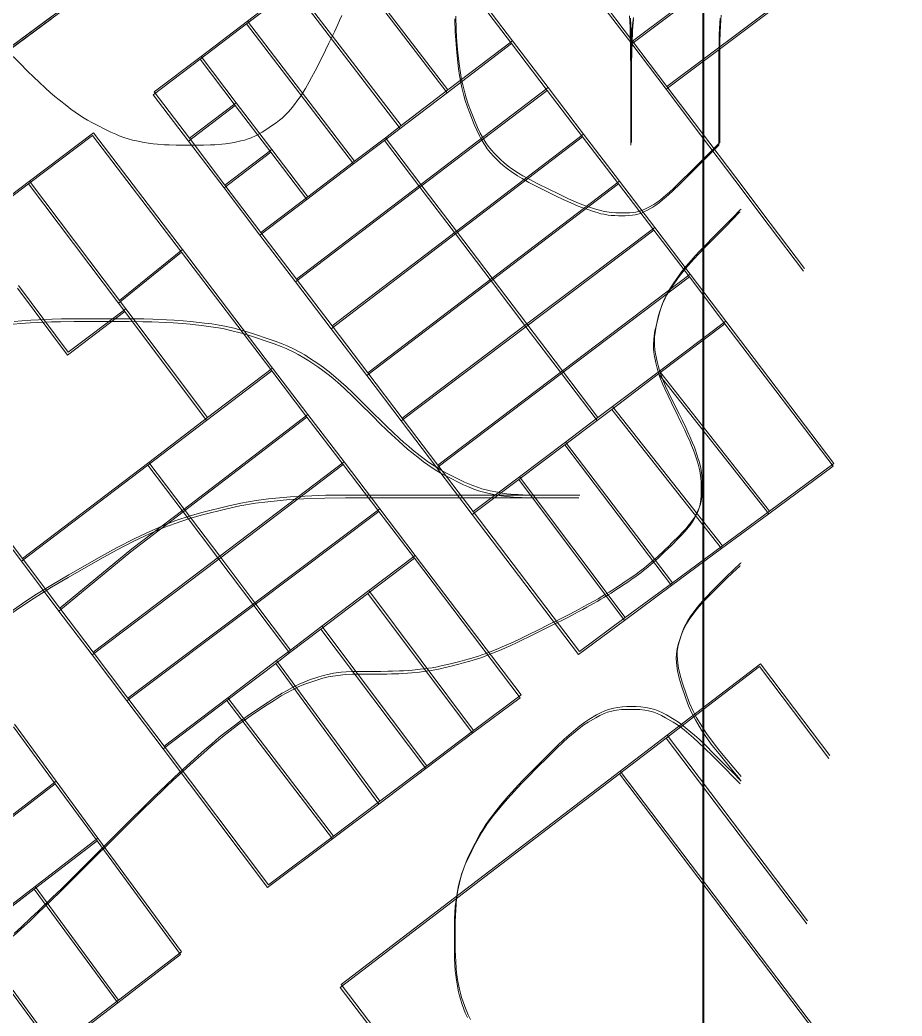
# Model space of a CAD drawing. Header units: metres. Extents: x -1097 to 1588, y -185 to 884.
# Drawn here: x 1412.7 to 1562.7, y 100.8 to 270.2 of the extents above; entities that cross this region are included whole.
import ezdxf

# ---------------------------------------------------------------- set-up
doc = ezdxf.new("R2010")
doc.units = ezdxf.units.M
for name, color, linetype, lineweight, plot in [('MUROS', 7, 'Continuous', 0, False), ('TERRENO', 188, 'Continuous', 0, False), ('VISTA LEJOS', 7, 'Continuous', 0, False)]:
    doc.layers.add(name, color=color, linetype=linetype, lineweight=lineweight, plot=plot)

msp = doc.modelspace()

# ---------------------------------------------------------------- linework, layer by layer
at = {"layer": 'MUROS'}
for points in [[(33.52, 763.48), (1528.87, 763.48), (1528.87, 84.2), (33.52, 84.2)], [(33.67, 763.95), (1529.02, 763.95), (1529.02, 84.67), (33.67, 84.67)]]:
    msp.add_lwpolyline(points, close=True, dxfattribs=at)
at = {"layer": 'TERRENO'}
for points in [[(1410.41, 265.09), (1412.75, 262.76), (1413.92, 261.6), (1415.1, 260.45), (1415.9, 259.69), (1417.1, 258.57), (1417.79, 257.95), (1418.62, 257.23), (1419.33, 256.65), (1420.63, 255.61), (1421.31, 255.08), (1422.06, 254.53), (1422.62, 254.15), (1423.58, 253.55), (1424.17, 253.19), (1425.01, 252.73), (1425.8, 252.32), (1427.36, 251.54), (1428.15, 251.15), (1428.99, 250.78), (1429.58, 250.54), (1430.54, 250.19), (1431.1, 250.01), (1431.85, 249.81), (1432.53, 249.66), (1433.83, 249.4), (1434.54, 249.27), (1435.37, 249.16), (1436.06, 249.09), (1437.27, 249), (1438.06, 248.97), (1439.24, 248.94), (1440.41, 248.93), (1442.75, 248.93), (1443.91, 248.94), (1445.08, 248.97), (1445.86, 249), (1447.02, 249.09), (1447.67, 249.16), (1448.45, 249.27), (1449.1, 249.4), (1450.26, 249.66), (1450.87, 249.81), (1451.52, 250.01), (1451.99, 250.19), (1452.77, 250.54), (1453.24, 250.78), (1453.89, 251.15), (1454.5, 251.54), (1455.66, 252.32), (1456.25, 252.73), (1456.86, 253.19), (1457.28, 253.55), (1457.92, 254.15), (1458.3, 254.53), (1458.77, 255.08), (1459.19, 255.61), (1459.97, 256.65), (1460.39, 257.23), (1460.86, 257.95), (1461.24, 258.57), (1461.88, 259.69), (1462.3, 260.45), (1462.91, 261.6), (1463.5, 262.76), (1464.66, 265.09), (1465.24, 266.27), (1465.82, 267.45), (1466.2, 268.24), (1466.76, 269.45), (1467.07, 270.13), (1467.43, 270.97)], [(1531.82, 270.57), (1531.75, 269.77), (1531.7, 268.71), (1531.66, 267.75), (1531.62, 265.92), (1531.6, 264.49), (1531.59, 262.03), (1531.58, 258.76), (1531.58, 248.93), (1526.67, 244.01), (1525.02, 242.38), (1523.77, 241.17), (1523.02, 240.48), (1522.02, 239.62), (1521.48, 239.17), (1520.85, 238.71), (1520.34, 238.39), (1519.43, 237.87), (1518.95, 237.62), (1518.42, 237.39), (1518.01, 237.25), (1517.32, 237.08), (1516.88, 237), (1516.26, 236.95), (1515.66, 236.93), (1514.5, 236.93), (1513.89, 236.94), (1513.25, 236.99), (1512.77, 237.04), (1511.99, 237.17), (1511.52, 237.27), (1510.87, 237.45), (1510.26, 237.63), (1509.1, 238.02), (1508.45, 238.25), (1507.67, 238.55), (1507.02, 238.83), (1505.86, 239.35), (1505.08, 239.71), (1503.91, 240.27), (1502.75, 240.84), (1500.41, 242.01), (1499.25, 242.61), (1498.1, 243.24), (1497.34, 243.7), (1496.22, 244.43), (1495.61, 244.88), (1494.89, 245.47), (1494.3, 246.01), (1493.26, 247.05), (1492.73, 247.62), (1492.19, 248.29), (1491.8, 248.85), (1491.2, 249.84), (1490.84, 250.5), (1490.38, 251.48), (1489.97, 252.46), (1489.19, 254.4), (1488.81, 255.42), (1488.43, 256.53), (1488.19, 257.36), (1487.85, 258.74), (1487.67, 259.6), (1487.46, 260.79), (1487.31, 261.93), (1487.05, 264.13), (1486.93, 265.36), (1486.81, 266.86), (1486.74, 268.12), (1486.66, 270.41)], [(1517.05, 270.67), (1516.93, 269.84), (1516.81, 268.76), (1516.74, 267.78), (1516.66, 265.93), (1516.62, 264.5), (1516.59, 262.04), (1516.58, 258.76), (1516.58, 248.93), (1516.58, 258.76), (1516.58, 262.04), (1516.56, 264.52), (1516.54, 265.98), (1516.5, 267.88), (1516.47, 268.9), (1516.41, 270.05), (1516.35, 270.95)], [(1535.21, 237.6), (1535.06, 237.45), (1533.91, 236.27), (1532.75, 235.09), (1530.42, 232.76), (1529.26, 231.59), (1528.12, 230.41), (1527.38, 229.61), (1526.3, 228.4), (1525.72, 227.72), (1525.06, 226.89), (1524.54, 226.18), (1523.63, 224.88), (1523.18, 224.2), (1522.73, 223.45), (1522.44, 222.88), (1522.01, 221.93), (1521.77, 221.34), (1521.5, 220.5), (1521.28, 219.7), (1520.89, 218.15), (1520.71, 217.35), (1520.57, 216.52), (1520.5, 215.92), (1520.46, 214.97), (1520.47, 214.41), (1520.54, 213.66), (1520.65, 212.97), (1520.91, 211.68), (1521.08, 210.97), (1521.32, 210.13), (1521.56, 209.45), (1522.04, 208.24), (1522.38, 207.45), (1522.93, 206.26), (1523.5, 205.09), (1524.66, 202.76), (1525.24, 201.59), (1525.8, 200.43), (1526.16, 199.65), (1526.68, 198.48), (1526.95, 197.84), (1527.26, 197.06), (1527.49, 196.41), (1527.88, 195.24), (1528.06, 194.64), (1528.24, 193.99), (1528.34, 193.52), (1528.47, 192.74), (1528.52, 192.26), (1528.57, 191.61), (1528.58, 191.01), (1528.58, 189.84), (1528.57, 189.25), (1528.52, 188.65), (1528.47, 188.23), (1528.34, 187.58), (1528.24, 187.21), (1528.06, 186.73), (1527.88, 186.32), (1527.49, 185.54), (1527.26, 185.12), (1526.95, 184.64), (1526.68, 184.27), (1526.16, 183.62), (1525.8, 183.2), (1525.24, 182.6), (1524.66, 182.01), (1523.5, 180.84), (1522.91, 180.26), (1522.3, 179.67), (1521.89, 179.27), (1521.24, 178.66), (1520.86, 178.32), (1520.39, 177.91), (1519.97, 177.55), (1519.19, 176.9), (1518.78, 176.56), (1518.3, 176.19), (1517.93, 175.9), (1517.28, 175.43), (1516.86, 175.13), (1516.26, 174.71), (1515.66, 174.31), (1514.5, 173.54), (1513.89, 173.14), (1513.25, 172.72), (1512.77, 172.42), (1511.99, 171.95), (1511.52, 171.67), (1510.87, 171.29), (1510.26, 170.95), (1509.1, 170.3), (1508.45, 169.95), (1507.67, 169.53), (1507.02, 169.19), (1505.86, 168.58), (1505.08, 168.19), (1503.91, 167.59), (1502.75, 167.01), (1500.41, 165.84), (1499.24, 165.26), (1498.06, 164.69), (1497.27, 164.31), (1496.06, 163.75), (1495.37, 163.44), (1494.54, 163.08), (1493.83, 162.79), (1492.53, 162.27), (1491.85, 162), (1491.1, 161.73), (1490.54, 161.54), (1489.59, 161.23), (1488.99, 161.06), (1488.16, 160.83), (1487.36, 160.62), (1485.8, 160.23), (1485.01, 160.04), (1484.17, 159.85), (1483.58, 159.73), (1482.63, 159.56), (1482.06, 159.47), (1481.31, 159.37), (1480.63, 159.29), (1479.33, 159.16), (1478.62, 159.1), (1477.79, 159.04), (1477.11, 159.01), (1475.9, 158.96), (1475.1, 158.94), (1473.92, 158.93), (1472.75, 158.93), (1470.41, 158.93), (1469.23, 158.91), (1468.02, 158.85), (1467.19, 158.77), (1465.89, 158.6), (1465.14, 158.46), (1464.19, 158.23), (1463.36, 157.98), (1461.8, 157.47), (1460.97, 157.16), (1460.02, 156.76), (1459.27, 156.39), (1457.97, 155.7), (1457.14, 155.22), (1455.93, 154.47), (1454.75, 153.7), (1452.41, 152.15), (1451.2, 151.32), (1449.91, 150.4), (1448.96, 149.69), (1447.4, 148.48), (1446.45, 147.71), (1445.16, 146.62), (1443.95, 145.56), (1441.61, 143.49), (1440.32, 142.32), (1438.76, 140.88), (1437.47, 139.65), (1435.13, 137.4), (1433.58, 135.89), (1431.25, 133.58), (1428.91, 131.26), (1424.25, 126.59), (1421.91, 124.27), (1419.58, 121.96), (1418.03, 120.45), (1415.69, 118.2), (1414.4, 116.97), (1412.84, 115.53), (1411.55, 114.36)], [(1411.55, 218.46), (1412.84, 218.58), (1414.4, 218.7), (1415.69, 218.76), (1418.03, 218.85), (1419.58, 218.89), (1421.91, 218.92), (1424.25, 218.93), (1428.91, 218.93), (1431.25, 218.92), (1433.58, 218.89), (1435.13, 218.85), (1437.47, 218.76), (1438.76, 218.7), (1440.32, 218.58), (1441.61, 218.46), (1443.95, 218.2), (1445.16, 218.04), (1446.45, 217.84), (1447.4, 217.66), (1448.96, 217.31), (1449.91, 217.07), (1451.2, 216.7), (1452.41, 216.32), (1454.75, 215.54), (1455.93, 215.13), (1457.14, 214.66), (1457.97, 214.31), (1459.27, 213.7), (1460.02, 213.32), (1460.97, 212.77), (1461.8, 212.25), (1463.36, 211.21), (1464.19, 210.62), (1465.14, 209.9), (1465.89, 209.29), (1467.19, 208.17), (1468.02, 207.41), (1469.23, 206.25), (1470.41, 205.09), (1472.75, 202.76), (1473.92, 201.6), (1475.1, 200.45), (1475.9, 199.69), (1477.11, 198.57), (1477.79, 197.95), (1478.62, 197.23), (1479.33, 196.64), (1480.63, 195.61), (1481.31, 195.08), (1482.06, 194.53), (1482.63, 194.15), (1483.58, 193.54), (1484.17, 193.19), (1485.01, 192.73), (1485.8, 192.32), (1487.36, 191.54), (1488.16, 191.15), (1488.99, 190.78), (1489.59, 190.54), (1490.54, 190.19), (1491.1, 190.01), (1491.85, 189.81), (1492.53, 189.66), (1493.83, 189.4), (1494.54, 189.27), (1495.37, 189.16), (1496.06, 189.09), (1497.27, 189), (1498.06, 188.96), (1499.24, 188.94), (1500.41, 188.93), (1502.75, 188.93), (1503.88, 188.93), (1504.95, 188.93), (1505.59, 188.93), (1506.45, 188.93), (1506.87, 188.93), (1507.24, 188.93), (1507.45, 188.93), (1507.71, 188.93), (1507.78, 188.93), (1507.72, 188.93), (1507.56, 188.93), (1507.13, 188.93), (1506.76, 188.93), (1506.1, 188.93), (1505.36, 188.93), (1503.8, 188.93), (1502.95, 188.93), (1501.94, 188.93), (1501.12, 188.93), (1499.65, 188.93), (1498.68, 188.93), (1497.24, 188.93), (1495.81, 188.93), (1492.96, 188.93), (1491.32, 188.93), (1489.28, 188.93), (1487.5, 188.93), (1484.22, 188.93), (1481.98, 188.93), (1478.56, 188.93), (1475.08, 188.93), (1468.08, 188.93), (1464.56, 188.89), (1460.99, 188.77), (1458.56, 188.62), (1454.84, 188.27), (1452.73, 188), (1450.11, 187.54), (1447.85, 187.04), (1443.71, 186.01), (1441.51, 185.39), (1439.06, 184.59), (1437.18, 183.86), (1433.98, 182.48), (1431.96, 181.52), (1429.08, 180.02), (1426.3, 178.48), (1420.86, 175.37), (1418.06, 173.72), (1415.09, 171.88), (1412.95, 170.46), (1409.49, 168.04)], [(1535.21, 177.39), (1535.14, 177.33), (1533.93, 176.23), (1532.75, 175.09), (1530.42, 172.76), (1529.27, 171.58), (1528.18, 170.37), (1527.5, 169.53), (1526.55, 168.24), (1526.07, 167.49), (1525.58, 166.54), (1525.24, 165.7), (1524.72, 164.15), (1524.5, 163.31), (1524.36, 162.36), (1524.34, 161.61), (1524.42, 160.32), (1524.55, 159.48), (1524.84, 158.27), (1525.19, 157.09), (1525.97, 154.76), (1526.43, 153.53), (1527.04, 152.18), (1527.58, 151.15), (1528.62, 149.42), (1529.34, 148.34), (1530.46, 146.81), (1531.62, 145.35), (1533.95, 142.5), (1535.21, 141.02)], [(1535.21, 140.25), (1535.06, 140.41), (1533.91, 141.59), (1532.75, 142.76), (1530.42, 145.09), (1529.24, 146.24), (1528.06, 147.37), (1527.27, 148.09), (1526.06, 149.12), (1525.38, 149.67), (1524.54, 150.28), (1523.83, 150.74), (1522.53, 151.51), (1521.85, 151.89), (1521.1, 152.23), (1520.54, 152.44), (1519.59, 152.7), (1518.99, 152.81), (1518.16, 152.9), (1517.36, 152.93), (1515.8, 152.93), (1515.01, 152.9), (1514.17, 152.81), (1513.58, 152.7), (1512.63, 152.44), (1512.06, 152.23), (1511.31, 151.89), (1510.63, 151.51), (1509.33, 150.74), (1508.62, 150.28), (1507.79, 149.67), (1507.11, 149.12), (1505.9, 148.09), (1505.1, 147.37), (1503.92, 146.24), (1502.75, 145.09), (1500.41, 142.76), (1499.25, 141.59), (1498.1, 140.41), (1497.34, 139.61), (1496.22, 138.4), (1495.61, 137.72), (1494.89, 136.88), (1494.3, 136.17), (1493.26, 134.88), (1492.73, 134.2), (1492.19, 133.45), (1491.8, 132.88), (1491.2, 131.93), (1490.84, 131.33), (1490.38, 130.5), (1489.97, 129.7), (1489.19, 128.15), (1488.81, 127.35), (1488.43, 126.52), (1488.19, 125.92), (1487.85, 124.97), (1487.67, 124.4), (1487.46, 123.65), (1487.31, 122.97), (1487.05, 121.68), (1486.93, 120.97), (1486.81, 120.13), (1486.74, 119.45), (1486.66, 118.24), (1486.62, 117.44), (1486.59, 116.26), (1486.58, 115.09), (1486.58, 112.76), (1486.59, 111.59), (1486.62, 110.41), (1486.66, 109.61), (1486.74, 108.4), (1486.81, 107.72), (1486.93, 106.88), (1487.05, 106.17), (1487.31, 104.88), (1487.46, 104.19), (1487.67, 103.45), (1487.85, 102.88), (1488.19, 101.93), (1488.43, 101.33), (1488.81, 100.5)]]:
    msp.add_lwpolyline(points, dxfattribs=at)
at = {"layer": 'VISTA LEJOS'}
for points in [[(1528.87, 763.48), (1528.87, 84.2)], [(1529.02, 763.95), (1529.02, 84.67)], [(1465.69, 305.64), (1413.41, 267.01)], [(1465.85, 306.11), (1413.57, 267.48)], [(1556.9, 296.64), (1516.9, 266.64)], [(1516.9, 266.64), (1556.9, 296.64)], [(1556.75, 296.17), (1516.75, 266.18)], [(1516.75, 266.18), (1556.75, 296.17)], [(1478.17, 290.08), (1496.32, 266.23)], [(1478.32, 290.55), (1496.47, 266.7)], [(1562.6, 288.44), (1522.6, 258.44)], [(1522.6, 258.44), (1562.6, 288.44)], [(1562.75, 288.9), (1522.75, 258.91)], [(1522.75, 258.91), (1562.75, 288.9)], [(1467.13, 281.67), (1485.35, 257.86)], [(1485.35, 257.86), (1467.13, 281.67)], [(1467.28, 282.14), (1485.5, 258.33)], [(1485.5, 258.33), (1467.28, 282.14)], [(1451.22, 269.57), (1459.15, 275.61)], [(1451.37, 270.04), (1459.3, 276.08)], [(1477.38, 251.79), (1459.15, 275.61)], [(1459.15, 275.61), (1477.38, 251.79)], [(1477.53, 252.26), (1459.3, 276.08)], [(1459.3, 276.08), (1477.53, 252.26)], [(1516.75, 266.18), (1510.9, 273.91)], [(1516.75, 266.17), (1510.9, 273.91)], [(1516.9, 266.64), (1511.05, 274.38)], [(1516.9, 266.64), (1511.05, 274.38)], [(1418.07, 270.45), (1369.19, 234.33)], [(1418.22, 270.92), (1369.35, 234.8)], [(1418.07, 270.45), (1380.06, 242.35)], [(1443.34, 263.57), (1451.22, 269.57)], [(1443.49, 264.04), (1451.37, 270.04)], [(1469.44, 245.73), (1451.22, 269.57)], [(1451.22, 269.57), (1469.44, 245.73)], [(1469.6, 246.2), (1451.37, 270.04)], [(1451.37, 270.04), (1469.6, 246.2)], [(1531.82, 270.57), (1531.75, 269.77), (1531.7, 268.71), (1531.66, 267.75), (1531.62, 265.92), (1531.6, 264.49), (1531.59, 262.03), (1531.58, 258.76), (1531.58, 248.93), (1526.67, 244.01), (1525.02, 242.38), (1523.77, 241.17), (1523.02, 240.48), (1522.02, 239.62), (1521.48, 239.17), (1520.85, 238.71), (1520.34, 238.39), (1519.43, 237.87), (1518.95, 237.62), (1518.42, 237.39), (1518.01, 237.25), (1517.32, 237.08), (1516.88, 237), (1516.26, 236.95), (1515.66, 236.93), (1514.5, 236.93), (1513.89, 236.94), (1513.25, 236.99), (1512.77, 237.04), (1511.99, 237.17), (1511.52, 237.27), (1510.87, 237.45), (1510.26, 237.63), (1509.1, 238.02), (1508.45, 238.25), (1507.67, 238.55), (1507.02, 238.83), (1505.86, 239.35), (1505.08, 239.71), (1503.91, 240.27), (1502.75, 240.84), (1500.41, 242.01), (1499.25, 242.61), (1498.1, 243.24), (1497.34, 243.7), (1496.22, 244.43), (1495.61, 244.88), (1494.89, 245.47), (1494.3, 246.01), (1493.26, 247.05), (1492.73, 247.62), (1492.19, 248.29), (1491.8, 248.85), (1491.2, 249.84), (1490.84, 250.5), (1490.38, 251.48), (1489.97, 252.46), (1489.19, 254.4), (1488.81, 255.42), (1488.43, 256.53), (1488.19, 257.36), (1487.85, 258.74), (1487.67, 259.6), (1487.46, 260.79), (1487.31, 261.93), (1487.05, 264.13), (1486.93, 265.36), (1486.81, 266.86), (1486.74, 268.12), (1486.66, 270.41)], [(1531.97, 271.04), (1531.91, 270.24), (1531.85, 269.18), (1531.81, 268.22), (1531.77, 266.39), (1531.75, 264.96), (1531.74, 262.5), (1531.73, 259.23), (1531.73, 249.4), (1526.82, 244.48), (1525.17, 242.85), (1523.92, 241.64), (1523.17, 240.95), (1522.18, 240.09), (1521.63, 239.64), (1521, 239.18), (1520.49, 238.86), (1519.58, 238.34), (1519.1, 238.09), (1518.57, 237.86), (1518.16, 237.72), (1517.47, 237.55), (1517.03, 237.47), (1516.41, 237.42), (1515.82, 237.4), (1514.65, 237.4), (1514.04, 237.41), (1513.4, 237.45), (1512.92, 237.51), (1512.14, 237.64), (1511.67, 237.74), (1511.02, 237.92), (1510.42, 238.1), (1509.25, 238.49), (1508.6, 238.72), (1507.82, 239.02), (1507.18, 239.3), (1506.01, 239.82), (1505.23, 240.18), (1504.06, 240.74), (1502.9, 241.31), (1500.57, 242.48), (1499.4, 243.08), (1498.25, 243.71), (1497.49, 244.17), (1496.37, 244.9), (1495.76, 245.35), (1495.04, 245.94), (1494.45, 246.48), (1493.41, 247.52), (1492.89, 248.09), (1492.34, 248.76), (1491.95, 249.32), (1491.35, 250.31), (1490.99, 250.97), (1490.53, 251.95), (1490.12, 252.93), (1489.34, 254.87), (1488.96, 255.89), (1488.58, 257), (1488.34, 257.83), (1488, 259.21), (1487.82, 260.07), (1487.62, 261.26), (1487.46, 262.4), (1487.2, 264.6), (1487.08, 265.83), (1486.96, 267.33), (1486.9, 268.59), (1486.81, 270.88)], [(1517.05, 270.67), (1516.93, 269.84), (1516.81, 268.76), (1516.74, 267.78), (1516.66, 265.93), (1516.62, 264.5), (1516.59, 262.04), (1516.58, 258.76), (1516.58, 248.93), (1516.58, 258.76), (1516.58, 262.04), (1516.56, 264.52), (1516.54, 265.98), (1516.5, 267.88), (1516.47, 268.9), (1516.41, 270.05), (1516.35, 270.95)], [(1517.08, 270.31), (1516.96, 269.23), (1516.9, 268.25), (1516.81, 266.4), (1516.77, 264.97), (1516.74, 262.51), (1516.73, 259.23), (1516.73, 249.4), (1516.73, 259.23), (1516.73, 262.51), (1516.71, 264.99), (1516.69, 266.45), (1516.65, 268.35), (1516.62, 269.37), (1516.56, 270.52)], [(1413.41, 267.01), (1369.19, 234.33)], [(1413.57, 267.48), (1369.35, 234.8)], [(1413.41, 267.01), (1380.05, 242.35)], [(1496.32, 266.23), (1485.35, 257.86)], [(1485.35, 257.86), (1496.32, 266.23)], [(1496.47, 266.7), (1485.5, 258.33)], [(1485.5, 258.33), (1496.47, 266.7)], [(1496.32, 266.23), (1502.38, 258.26)], [(1496.47, 266.7), (1502.53, 258.73)], [(1522.6, 258.44), (1516.75, 266.18)], [(1522.6, 258.44), (1516.75, 266.17)], [(1522.75, 258.91), (1516.9, 266.64)], [(1435.37, 257.52), (1443.34, 263.57)], [(1435.52, 257.99), (1443.49, 264.04)], [(1449.32, 255.68), (1443.34, 263.57)], [(1443.34, 263.57), (1449.32, 255.68)], [(1443.34, 263.57), (1443.34, 263.57)], [(1449.47, 256.15), (1443.49, 264.04)], [(1443.49, 264.04), (1449.47, 256.15)], [(1443.49, 264.04), (1443.49, 264.04)], [(1441.51, 250.11), (1435.52, 257.99)], [(1485.35, 257.86), (1477.38, 251.79)], [(1477.38, 251.79), (1485.35, 257.86)], [(1485.5, 258.33), (1477.53, 252.26)], [(1477.53, 252.26), (1485.5, 258.33)], [(1480.73, 241.79), (1502.38, 258.26)], [(1502.38, 258.26), (1480.73, 241.79)], [(1480.88, 242.26), (1502.53, 258.73)], [(1502.53, 258.73), (1480.88, 242.26)], [(1485.35, 257.86), (1485.35, 257.86)], [(1485.5, 258.33), (1485.5, 258.33)], [(1502.38, 258.26), (1508.41, 250.33)], [(1502.53, 258.73), (1508.56, 250.8)], [(1528.45, 250.7), (1522.6, 258.44)], [(1528.6, 251.17), (1522.75, 258.91)], [(1441.36, 249.64), (1435.37, 257.52)], [(1449.47, 256.15), (1441.51, 250.11)], [(1441.51, 250.11), (1449.47, 256.15)], [(1455.52, 248.19), (1449.47, 256.15)], [(1449.47, 256.15), (1455.52, 248.19)], [(1449.47, 256.15), (1449.47, 256.15)], [(1449.32, 255.68), (1441.36, 249.64)], [(1441.36, 249.64), (1449.32, 255.68)], [(1455.37, 247.72), (1449.32, 255.68)], [(1449.32, 255.68), (1455.37, 247.72)], [(1449.32, 255.68), (1449.32, 255.68)], [(1414.32, 242.83), (1425.19, 251.05)], [(1425.19, 251.05), (1440.32, 231.17)], [(1477.38, 251.79), (1474.69, 249.73)], [(1474.69, 249.73), (1477.38, 251.79)], [(1477.53, 252.26), (1474.85, 250.2)], [(1474.85, 250.2), (1477.53, 252.26)], [(1477.38, 251.79), (1477.38, 251.79)], [(1477.53, 252.26), (1477.53, 252.26)], [(1534.45, 243.43), (1528.6, 251.17)], [(1414.16, 242.36), (1425.04, 250.58)], [(1425.04, 250.58), (1440.16, 230.7)], [(1447.4, 241.67), (1441.36, 249.64)], [(1447.55, 242.14), (1441.51, 250.11)], [(1474.69, 249.73), (1469.44, 245.73)], [(1469.44, 245.73), (1474.69, 249.73)], [(1474.85, 250.2), (1469.6, 246.2)], [(1469.6, 246.2), (1474.85, 250.2)], [(1474.69, 249.73), (1480.73, 241.79)], [(1480.73, 241.79), (1474.69, 249.73)], [(1474.85, 250.2), (1480.88, 242.26)], [(1480.88, 242.26), (1474.85, 250.2)], [(1486.79, 233.83), (1508.41, 250.33)], [(1508.41, 250.33), (1486.79, 233.83)], [(1486.94, 234.3), (1508.56, 250.8)], [(1508.56, 250.8), (1486.94, 234.3)], [(1508.41, 250.33), (1514.51, 242.36)], [(1508.56, 250.8), (1514.66, 242.83)], [(1534.3, 242.96), (1528.45, 250.7)], [(1455.37, 247.72), (1447.4, 241.67)], [(1447.4, 241.67), (1455.37, 247.72)], [(1455.52, 248.19), (1447.55, 242.14)], [(1447.55, 242.14), (1455.52, 248.19)], [(1461.48, 239.67), (1455.37, 247.72)], [(1455.37, 247.72), (1461.48, 239.67)], [(1461.63, 240.14), (1455.52, 248.19)], [(1455.52, 248.19), (1461.63, 240.14)], [(1469.6, 246.2), (1461.63, 240.14)], [(1461.63, 240.14), (1469.6, 246.2)], [(1469.44, 245.73), (1461.48, 239.67)], [(1461.48, 239.67), (1469.44, 245.73)], [(1404.63, 235.51), (1414.32, 242.83)], [(1414.32, 242.83), (1429.6, 222.51)], [(1429.6, 222.51), (1414.32, 242.83)], [(1493, 226.33), (1514.66, 242.83)], [(1514.66, 242.83), (1493, 226.33)], [(1514.66, 242.83), (1520.66, 234.95)], [(1540.15, 235.22), (1534.3, 242.96)], [(1540.3, 235.69), (1534.45, 243.43)], [(1404.48, 235.04), (1414.16, 242.36)], [(1414.16, 242.36), (1429.44, 222.04)], [(1429.44, 222.04), (1414.16, 242.36)], [(1453.51, 233.63), (1447.4, 241.67)], [(1453.66, 234.1), (1447.55, 242.14)], [(1480.73, 241.79), (1459.57, 225.67)], [(1459.57, 225.67), (1480.73, 241.79)], [(1480.88, 242.26), (1459.72, 226.14)], [(1459.72, 226.14), (1480.88, 242.26)], [(1480.73, 241.79), (1486.79, 233.83)], [(1486.79, 233.83), (1480.73, 241.79)], [(1480.73, 241.79), (1480.73, 241.79)], [(1480.88, 242.26), (1486.94, 234.3)], [(1486.94, 234.3), (1480.88, 242.26)], [(1480.88, 242.26), (1480.88, 242.26)], [(1492.85, 225.86), (1514.51, 242.36)], [(1514.51, 242.36), (1492.85, 225.86)], [(1514.51, 242.36), (1520.51, 234.48)], [(1461.48, 239.67), (1453.51, 233.63)], [(1453.51, 233.63), (1461.48, 239.67)], [(1461.63, 240.14), (1453.66, 234.1)], [(1453.66, 234.1), (1461.63, 240.14)], [(1461.48, 239.67), (1461.48, 239.67)], [(1461.63, 240.14), (1461.63, 240.14)], [(1535.21, 237.6), (1535.06, 237.45), (1533.91, 236.27), (1532.75, 235.09), (1530.42, 232.76), (1529.26, 231.59), (1528.12, 230.41), (1527.38, 229.61), (1526.3, 228.4), (1525.72, 227.72), (1525.06, 226.89), (1524.54, 226.18), (1523.63, 224.88), (1523.18, 224.2), (1522.73, 223.45), (1522.44, 222.88), (1522.01, 221.93), (1521.77, 221.34), (1521.5, 220.5), (1521.28, 219.7), (1520.89, 218.15), (1520.71, 217.35), (1520.57, 216.52), (1520.5, 215.92), (1520.46, 214.97), (1520.47, 214.41), (1520.54, 213.66), (1520.65, 212.97), (1520.91, 211.68), (1521.08, 210.97), (1521.32, 210.13), (1521.56, 209.45), (1522.04, 208.24), (1522.38, 207.45), (1522.93, 206.26), (1523.5, 205.09), (1524.66, 202.76), (1525.24, 201.59), (1525.8, 200.43), (1526.16, 199.65), (1526.68, 198.48), (1526.95, 197.84), (1527.26, 197.06), (1527.49, 196.41), (1527.88, 195.24), (1528.06, 194.64), (1528.24, 193.99), (1528.34, 193.52), (1528.47, 192.74), (1528.52, 192.26), (1528.57, 191.61), (1528.58, 191.01), (1528.58, 189.84), (1528.57, 189.25), (1528.52, 188.65), (1528.47, 188.23), (1528.34, 187.58), (1528.24, 187.21), (1528.06, 186.73), (1527.88, 186.32), (1527.49, 185.54), (1527.26, 185.12), (1526.95, 184.64), (1526.68, 184.27), (1526.16, 183.62), (1525.8, 183.2), (1525.24, 182.6), (1524.66, 182.01), (1523.5, 180.84), (1522.91, 180.26), (1522.3, 179.67), (1521.89, 179.27), (1521.24, 178.66), (1520.86, 178.32), (1520.39, 177.91), (1519.97, 177.55), (1519.19, 176.9), (1518.78, 176.56), (1518.3, 176.19), (1517.93, 175.9), (1517.28, 175.43), (1516.86, 175.13), (1516.26, 174.71), (1515.66, 174.31), (1514.5, 173.54), (1513.89, 173.14), (1513.25, 172.72), (1512.77, 172.42), (1511.99, 171.95), (1511.52, 171.67), (1510.87, 171.29), (1510.26, 170.95), (1509.1, 170.3), (1508.45, 169.95), (1507.67, 169.53), (1507.02, 169.19), (1505.86, 168.58), (1505.08, 168.19), (1503.91, 167.59), (1502.75, 167.01), (1500.41, 165.84), (1499.24, 165.26), (1498.06, 164.69), (1497.27, 164.31), (1496.06, 163.75), (1495.37, 163.44), (1494.54, 163.08), (1493.83, 162.79), (1492.53, 162.27), (1491.85, 162), (1491.1, 161.73), (1490.54, 161.54), (1489.59, 161.23), (1488.99, 161.06), (1488.16, 160.83), (1487.36, 160.62), (1485.8, 160.23), (1485.01, 160.04), (1484.17, 159.85), (1483.58, 159.73), (1482.63, 159.56), (1482.06, 159.47), (1481.31, 159.37), (1480.63, 159.29), (1479.33, 159.16), (1478.62, 159.1), (1477.79, 159.04), (1477.11, 159.01), (1475.9, 158.96), (1475.1, 158.94), (1473.92, 158.93), (1472.75, 158.93), (1470.41, 158.93), (1469.23, 158.91), (1468.02, 158.85), (1467.19, 158.77), (1465.89, 158.6), (1465.14, 158.46), (1464.19, 158.23), (1463.36, 157.98), (1461.8, 157.47), (1460.97, 157.16), (1460.02, 156.76), (1459.27, 156.39), (1457.97, 155.7), (1457.14, 155.22), (1455.93, 154.47), (1454.75, 153.7), (1452.41, 152.15), (1451.2, 151.32), (1449.91, 150.4), (1448.96, 149.69), (1447.4, 148.48), (1446.45, 147.71), (1445.16, 146.62), (1443.95, 145.56), (1441.61, 143.49), (1440.32, 142.32), (1438.76, 140.88), (1437.47, 139.65), (1435.13, 137.4), (1433.58, 135.89), (1431.25, 133.58), (1428.91, 131.26), (1424.25, 126.59), (1421.91, 124.27), (1419.58, 121.96), (1418.03, 120.45), (1415.69, 118.2), (1414.4, 116.97), (1412.84, 115.53), (1411.55, 114.36)], [(1535.36, 238.07), (1535.21, 237.92), (1534.06, 236.73), (1532.9, 235.56), (1530.57, 233.23), (1529.41, 232.06), (1528.27, 230.88), (1527.53, 230.08), (1526.45, 228.87), (1525.87, 228.19), (1525.21, 227.36), (1524.69, 226.64), (1523.78, 225.35), (1523.33, 224.67), (1522.88, 223.92), (1522.59, 223.35), (1522.16, 222.4), (1521.92, 221.81), (1521.65, 220.97), (1521.43, 220.17), (1521.04, 218.62), (1520.86, 217.82), (1520.72, 216.99), (1520.65, 216.39), (1520.61, 215.44), (1520.62, 214.88), (1520.69, 214.13), (1520.8, 213.44), (1521.06, 212.15), (1521.23, 211.44), (1521.47, 210.6), (1521.71, 209.92), (1522.19, 208.71), (1522.53, 207.91), (1523.08, 206.73), (1523.65, 205.56), (1524.82, 203.23), (1525.39, 202.06), (1525.95, 200.9), (1526.31, 200.12), (1526.83, 198.95), (1527.11, 198.31), (1527.41, 197.53), (1527.64, 196.88), (1528.03, 195.71), (1528.21, 195.11), (1528.39, 194.46), (1528.49, 193.98), (1528.62, 193.21), (1528.68, 192.73), (1528.72, 192.08), (1528.73, 191.48), (1528.73, 190.31), (1528.72, 189.72), (1528.68, 189.12), (1528.62, 188.7), (1528.49, 188.05), (1528.39, 187.68), (1528.21, 187.2), (1528.03, 186.78), (1527.64, 186.01), (1527.41, 185.59), (1527.11, 185.11), (1526.83, 184.74), (1526.31, 184.09), (1525.95, 183.67), (1525.39, 183.07), (1524.82, 182.48), (1523.65, 181.31), (1523.06, 180.73), (1522.45, 180.14), (1522.04, 179.74), (1521.39, 179.13), (1521.01, 178.79), (1520.54, 178.38), (1520.12, 178.02), (1519.34, 177.37), (1518.93, 177.03), (1518.45, 176.66), (1518.08, 176.37), (1517.43, 175.9), (1517.01, 175.6), (1516.41, 175.18), (1515.82, 174.78), (1514.65, 174.01), (1514.04, 173.61), (1513.4, 173.19), (1512.92, 172.89), (1512.14, 172.42), (1511.67, 172.13), (1511.02, 171.76), (1510.42, 171.42), (1509.25, 170.77), (1508.6, 170.42), (1507.82, 170), (1507.18, 169.66), (1506.01, 169.05), (1505.23, 168.65), (1504.06, 168.06), (1502.9, 167.48), (1500.57, 166.31), (1499.39, 165.73), (1498.21, 165.16), (1497.42, 164.78), (1496.21, 164.21), (1495.53, 163.91), (1494.69, 163.55), (1493.98, 163.25), (1492.68, 162.74), (1492, 162.47), (1491.25, 162.2), (1490.69, 162.01), (1489.74, 161.7), (1489.14, 161.53), (1488.31, 161.3), (1487.51, 161.09), (1485.95, 160.7), (1485.16, 160.51), (1484.32, 160.32), (1483.73, 160.2), (1482.78, 160.03), (1482.21, 159.94), (1481.46, 159.84), (1480.78, 159.76), (1479.48, 159.63), (1478.77, 159.57), (1477.94, 159.51), (1477.26, 159.48), (1476.05, 159.43), (1475.25, 159.41), (1474.07, 159.4), (1472.9, 159.4), (1470.57, 159.4), (1469.38, 159.38), (1468.17, 159.32), (1467.34, 159.24), (1466.04, 159.07), (1465.29, 158.93), (1464.34, 158.7), (1463.51, 158.45), (1461.95, 157.94), (1461.12, 157.63), (1460.17, 157.23), (1459.42, 156.86), (1458.12, 156.17), (1457.29, 155.69), (1456.08, 154.94), (1454.9, 154.17), (1452.56, 152.62), (1451.36, 151.79), (1450.06, 150.87), (1449.11, 150.16), (1447.55, 148.95), (1446.6, 148.18), (1445.31, 147.09), (1444.1, 146.03), (1441.76, 143.96), (1440.47, 142.79), (1438.91, 141.35), (1437.62, 140.12), (1435.28, 137.87), (1433.73, 136.35), (1431.4, 134.05), (1429.06, 131.73), (1424.4, 127.06), (1422.07, 124.74), (1419.73, 122.43), (1418.18, 120.92), (1415.84, 118.67), (1414.55, 117.44), (1412.99, 116), (1411.7, 114.83)], [(1546.15, 227.96), (1540.3, 235.69)], [(1453.66, 234.1), (1453.66, 234.1)], [(1459.72, 226.14), (1453.66, 234.1)], [(1486.94, 234.3), (1465.78, 218.17)], [(1465.78, 218.17), (1486.94, 234.3)], [(1486.94, 234.3), (1493, 226.33)], [(1493, 226.33), (1486.94, 234.3)], [(1498.76, 218.04), (1520.51, 234.48)], [(1520.51, 234.48), (1498.76, 218.04)], [(1498.91, 218.51), (1520.66, 234.95)], [(1520.66, 234.95), (1498.91, 218.51)], [(1520.51, 234.48), (1526.57, 226.51)], [(1520.66, 234.95), (1526.72, 226.98)], [(1546, 227.49), (1540.15, 235.22)], [(1453.51, 233.63), (1453.51, 233.63)], [(1459.57, 225.67), (1453.51, 233.63)], [(1486.79, 233.83), (1465.63, 217.7)], [(1465.63, 217.7), (1486.79, 233.83)], [(1486.79, 233.83), (1492.85, 225.86)], [(1492.85, 225.86), (1486.79, 233.83)], [(1429.44, 222.04), (1440.16, 230.7)], [(1440.16, 230.7), (1429.44, 222.04)], [(1429.6, 222.51), (1440.32, 231.17)], [(1440.32, 231.17), (1429.6, 222.51)], [(1440.16, 230.7), (1455.51, 210.51)], [(1440.32, 231.17), (1455.66, 210.98)], [(1465.63, 217.7), (1459.57, 225.67)], [(1459.57, 225.67), (1459.57, 225.67)], [(1465.78, 218.17), (1459.72, 226.14)], [(1459.72, 226.14), (1459.72, 226.14)], [(1492.85, 225.86), (1471.69, 209.73)], [(1471.69, 209.73), (1492.85, 225.86)], [(1493, 226.33), (1471.85, 210.2)], [(1471.85, 210.2), (1493, 226.33)], [(1492.85, 225.86), (1498.76, 218.04)], [(1498.76, 218.04), (1492.85, 225.86)], [(1492.85, 225.86), (1492.85, 225.86)], [(1493, 226.33), (1498.91, 218.51)], [(1498.91, 218.51), (1493, 226.33)], [(1493, 226.33), (1493, 226.33)], [(1504.82, 210.08), (1526.57, 226.51)], [(1526.57, 226.51), (1504.82, 210.08)], [(1504.97, 210.55), (1526.72, 226.98)], [(1526.72, 226.98), (1504.97, 210.55)], [(1526.57, 226.51), (1532.6, 218.54)], [(1526.72, 226.98), (1532.75, 219.01)], [(1412.26, 224.61), (1420.76, 213.23)], [(1420.76, 213.23), (1412.26, 224.61)], [(1412.41, 225.08), (1420.91, 213.7)], [(1420.91, 213.7), (1412.41, 225.08)], [(1430.54, 220.61), (1429.44, 222.04)], [(1429.44, 222.04), (1430.54, 220.61)], [(1429.44, 222.04), (1429.44, 222.04)], [(1430.69, 221.08), (1429.6, 222.51)], [(1429.6, 222.51), (1430.69, 221.08)], [(1429.6, 222.51), (1429.6, 222.51)], [(1420.76, 213.23), (1430.54, 220.61)], [(1430.54, 220.61), (1420.76, 213.23)], [(1420.91, 213.7), (1430.69, 221.08)], [(1430.69, 221.08), (1420.91, 213.7)], [(1430.54, 220.61), (1444.44, 202.11)], [(1444.44, 202.11), (1430.54, 220.61)], [(1430.69, 221.08), (1444.6, 202.58)], [(1444.6, 202.58), (1430.69, 221.08)], [(1411.55, 218.46), (1412.84, 218.58), (1414.4, 218.7), (1415.69, 218.76), (1418.03, 218.85), (1419.58, 218.89), (1421.91, 218.92), (1424.25, 218.93), (1428.91, 218.93), (1431.25, 218.92), (1433.58, 218.89), (1435.13, 218.85), (1437.47, 218.76), (1438.76, 218.7), (1440.32, 218.58), (1441.61, 218.46), (1443.95, 218.2), (1445.16, 218.04), (1446.45, 217.84), (1447.4, 217.66), (1448.96, 217.31), (1449.91, 217.07), (1451.2, 216.7), (1452.41, 216.32), (1454.75, 215.54), (1455.93, 215.13), (1457.14, 214.66), (1457.97, 214.31), (1459.27, 213.7), (1460.02, 213.32), (1460.97, 212.77), (1461.8, 212.25), (1463.36, 211.21), (1464.19, 210.62), (1465.14, 209.9), (1465.89, 209.29), (1467.19, 208.17), (1468.02, 207.41), (1469.23, 206.25), (1470.41, 205.09), (1472.75, 202.76), (1473.92, 201.6), (1475.1, 200.45), (1475.9, 199.69), (1477.11, 198.57), (1477.79, 197.95), (1478.62, 197.23), (1479.33, 196.64), (1480.63, 195.61), (1481.31, 195.08), (1482.06, 194.53), (1482.63, 194.15), (1483.58, 193.54), (1484.17, 193.19), (1485.01, 192.73), (1485.8, 192.32), (1487.36, 191.54), (1488.16, 191.15), (1488.99, 190.78), (1489.59, 190.54), (1490.54, 190.19), (1491.1, 190.01), (1491.85, 189.81), (1492.53, 189.66), (1493.83, 189.4), (1494.54, 189.27), (1495.37, 189.16), (1496.06, 189.09), (1497.27, 189), (1498.06, 188.96), (1499.24, 188.94), (1500.41, 188.93), (1502.75, 188.93), (1503.88, 188.93), (1504.95, 188.93), (1505.59, 188.93), (1506.45, 188.93), (1506.87, 188.93), (1507.24, 188.93), (1507.45, 188.93), (1507.71, 188.93), (1507.78, 188.93), (1507.72, 188.93), (1507.56, 188.93), (1507.13, 188.93), (1506.76, 188.93), (1506.1, 188.93), (1505.36, 188.93), (1503.8, 188.93), (1502.95, 188.93), (1501.94, 188.93), (1501.12, 188.93), (1499.65, 188.93), (1498.68, 188.93), (1497.24, 188.93), (1495.81, 188.93), (1492.96, 188.93), (1491.32, 188.93), (1489.28, 188.93), (1487.5, 188.93), (1484.22, 188.93), (1481.98, 188.93), (1478.56, 188.93), (1475.08, 188.93), (1468.08, 188.93), (1464.56, 188.89), (1460.99, 188.77), (1458.56, 188.62), (1454.84, 188.27), (1452.73, 188), (1450.11, 187.54), (1447.85, 187.04), (1443.71, 186.01), (1441.51, 185.39), (1439.06, 184.59), (1437.18, 183.86), (1433.98, 182.48), (1431.96, 181.52), (1429.08, 180.02), (1426.3, 178.48), (1420.86, 175.37), (1418.06, 173.72), (1415.09, 171.88), (1412.95, 170.46), (1409.49, 168.04)], [(1411.7, 218.93), (1412.99, 219.05), (1414.55, 219.17), (1415.84, 219.23), (1418.18, 219.32), (1419.73, 219.36), (1422.07, 219.39), (1424.4, 219.4), (1429.06, 219.4), (1431.4, 219.39), (1433.73, 219.36), (1435.28, 219.32), (1437.62, 219.23), (1438.91, 219.17), (1440.47, 219.05), (1441.76, 218.93), (1444.1, 218.67), (1445.31, 218.51), (1446.6, 218.31), (1447.55, 218.13), (1449.11, 217.78), (1450.06, 217.54), (1451.36, 217.17), (1452.56, 216.79), (1454.9, 216.01), (1456.08, 215.6), (1457.29, 215.13), (1458.12, 214.78), (1459.42, 214.17), (1460.17, 213.79), (1461.12, 213.24), (1461.95, 212.72), (1463.51, 211.68), (1464.34, 211.09), (1465.29, 210.37), (1466.04, 209.76), (1467.34, 208.63), (1468.17, 207.88), (1469.38, 206.72), (1470.57, 205.56), (1472.9, 203.23), (1474.07, 202.07), (1475.25, 200.92), (1476.05, 200.16), (1477.26, 199.03), (1477.94, 198.42), (1478.77, 197.7), (1479.48, 197.11), (1480.78, 196.08), (1481.46, 195.55), (1482.21, 195), (1482.78, 194.62), (1483.73, 194.01), (1484.32, 193.66), (1485.16, 193.2), (1485.95, 192.78), (1487.51, 192.01), (1488.31, 191.62), (1489.14, 191.25), (1489.74, 191.01), (1490.69, 190.66), (1491.25, 190.48), (1492, 190.28), (1492.68, 190.13), (1493.98, 189.87), (1494.69, 189.74), (1495.53, 189.63), (1496.21, 189.56), (1497.42, 189.47), (1498.21, 189.43), (1499.39, 189.41), (1500.57, 189.4), (1502.9, 189.4), (1504.03, 189.4), (1505.1, 189.4), (1505.74, 189.4), (1506.6, 189.4), (1507.02, 189.4), (1507.39, 189.4), (1507.6, 189.4), (1507.86, 189.4), (1507.93, 189.4), (1507.87, 189.4), (1507.71, 189.4), (1507.28, 189.4), (1506.91, 189.4), (1506.25, 189.4), (1505.51, 189.4), (1503.95, 189.4), (1503.1, 189.4), (1502.09, 189.4), (1501.27, 189.4), (1499.8, 189.4), (1498.83, 189.4), (1497.39, 189.4), (1495.96, 189.4), (1493.11, 189.4), (1491.47, 189.4), (1489.43, 189.4), (1487.65, 189.4), (1484.37, 189.4), (1482.13, 189.4), (1478.71, 189.4), (1475.23, 189.4), (1468.23, 189.4), (1464.71, 189.36), (1461.14, 189.24), (1458.71, 189.09), (1454.99, 188.74), (1452.88, 188.47), (1450.26, 188.01), (1448, 187.51), (1443.86, 186.48), (1441.66, 185.86), (1439.21, 185.06), (1437.33, 184.33), (1434.13, 182.94), (1432.11, 181.98), (1429.23, 180.49), (1426.45, 178.95), (1421.01, 175.84), (1418.21, 174.19), (1415.24, 172.35), (1413.1, 170.93), (1409.64, 168.51)], [(1521.47, 210.48), (1532.75, 219.01)], [(1532.75, 219.01), (1521.47, 210.48)], [(1532.75, 219.01), (1551.16, 194.76)], [(1532.75, 219.01), (1532.75, 219.01)], [(1471.69, 209.73), (1465.63, 217.7)], [(1471.85, 210.2), (1465.78, 218.17)], [(1498.76, 218.04), (1477.54, 202.01)], [(1477.54, 202.01), (1498.76, 218.04)], [(1498.91, 218.51), (1477.69, 202.48)], [(1477.69, 202.48), (1498.91, 218.51)], [(1498.76, 218.04), (1504.82, 210.08)], [(1504.82, 210.08), (1498.76, 218.04)], [(1498.76, 218.04), (1498.76, 218.04)], [(1498.91, 218.51), (1504.97, 210.55)], [(1504.97, 210.55), (1498.91, 218.51)], [(1498.91, 218.51), (1498.91, 218.51)], [(1521.32, 210.01), (1532.6, 218.54)], [(1532.6, 218.54), (1521.32, 210.01)], [(1532.6, 218.54), (1551.01, 194.29)], [(1532.6, 218.54), (1532.6, 218.54)], [(1420.91, 213.7), (1420.91, 213.7)], [(1420.76, 213.23), (1420.76, 213.23)], [(1444.44, 202.11), (1455.51, 210.51)], [(1455.51, 210.51), (1444.44, 202.11)], [(1444.6, 202.58), (1455.66, 210.98)], [(1455.66, 210.98), (1444.6, 202.58)], [(1455.51, 210.51), (1461.51, 202.64)], [(1455.66, 210.98), (1461.66, 203.11)], [(1471.85, 210.2), (1471.85, 210.2)], [(1477.69, 202.48), (1471.85, 210.2)], [(1504.97, 210.55), (1483.75, 194.51)], [(1483.75, 194.51), (1504.97, 210.55)], [(1504.97, 210.55), (1511, 202.58)], [(1511, 202.58), (1504.97, 210.55)], [(1513.5, 204.45), (1521.47, 210.48)], [(1521.47, 210.48), (1513.5, 204.45)], [(1521.47, 210.48), (1540.22, 186.67)], [(1540.22, 186.67), (1521.47, 210.48)], [(1521.47, 210.48), (1521.47, 210.48)], [(1413.1, 178.61), (1390.53, 208.55)], [(1471.69, 209.73), (1471.69, 209.73)], [(1477.54, 202.01), (1471.69, 209.73)], [(1504.82, 210.08), (1483.6, 194.04)], [(1483.6, 194.04), (1504.82, 210.08)], [(1504.82, 210.08), (1510.85, 202.11)], [(1510.85, 202.11), (1504.82, 210.08)], [(1513.35, 203.98), (1521.32, 210.01)], [(1521.32, 210.01), (1513.35, 203.98)], [(1521.32, 210.01), (1540.07, 186.2)], [(1540.07, 186.2), (1521.32, 210.01)], [(1521.32, 210.01), (1521.32, 210.01)], [(1412.94, 178.14), (1390.38, 208.08)], [(1510.85, 202.11), (1513.35, 203.98)], [(1513.35, 203.98), (1510.85, 202.11)], [(1511, 202.58), (1513.5, 204.45)], [(1513.5, 204.45), (1511, 202.58)], [(1513.35, 203.98), (1532.04, 180.29)], [(1532.04, 180.29), (1513.35, 203.98)], [(1513.5, 204.45), (1532.19, 180.76)], [(1532.19, 180.76), (1513.5, 204.45)], [(1434.44, 194.48), (1444.44, 202.11)], [(1444.44, 202.11), (1434.44, 194.48)], [(1434.6, 194.95), (1444.6, 202.58)], [(1444.6, 202.58), (1434.6, 194.95)], [(1440.44, 186.54), (1461.51, 202.64)], [(1461.51, 202.64), (1440.44, 186.54)], [(1440.6, 187.01), (1461.66, 203.11)], [(1461.66, 203.11), (1440.6, 187.01)], [(1444.44, 202.11), (1444.44, 202.11)], [(1444.6, 202.58), (1444.6, 202.58)], [(1461.51, 202.64), (1467.69, 194.58)], [(1461.66, 203.11), (1467.85, 195.05)], [(1483.6, 194.04), (1477.54, 202.01)], [(1483.75, 194.51), (1477.69, 202.48)], [(1510.85, 202.11), (1505.35, 197.95)], [(1505.35, 197.95), (1510.85, 202.11)], [(1511, 202.58), (1505.5, 198.42)], [(1505.5, 198.42), (1511, 202.58)], [(1505.5, 198.42), (1497.69, 192.51)], [(1497.69, 192.51), (1505.5, 198.42)], [(1505.5, 198.42), (1523.69, 174.48)], [(1523.69, 174.48), (1505.5, 198.42)], [(1505.35, 197.95), (1497.54, 192.04)], [(1497.54, 192.04), (1505.35, 197.95)], [(1505.35, 197.95), (1523.54, 174.01)], [(1523.54, 174.01), (1505.35, 197.95)], [(1413.1, 178.61), (1434.6, 194.95)], [(1434.6, 194.95), (1413.1, 178.61)], [(1434.6, 194.95), (1440.6, 187.01)], [(1440.6, 187.01), (1434.6, 194.95)], [(1446.66, 178.98), (1467.85, 195.05)], [(1467.85, 195.05), (1446.66, 178.98)], [(1467.85, 195.05), (1473.91, 187.08)], [(1412.94, 178.14), (1434.44, 194.48)], [(1434.44, 194.48), (1412.94, 178.14)], [(1434.44, 194.48), (1440.44, 186.54)], [(1440.44, 186.54), (1434.44, 194.48)], [(1446.51, 178.51), (1467.69, 194.58)], [(1467.69, 194.58), (1446.51, 178.51)], [(1467.69, 194.58), (1473.76, 186.61)], [(1483.6, 194.04), (1483.6, 194.04)], [(1489.63, 186.11), (1483.6, 194.04)], [(1483.75, 194.51), (1483.75, 194.51)], [(1489.78, 186.58), (1483.75, 194.51)], [(1551.01, 194.29), (1540.07, 186.2)], [(1551.16, 194.76), (1540.22, 186.67)], [(1497.54, 192.04), (1489.63, 186.11)], [(1489.63, 186.11), (1497.54, 192.04)], [(1497.69, 192.51), (1489.78, 186.58)], [(1489.78, 186.58), (1497.69, 192.51)], [(1497.54, 192.04), (1515.51, 168.08)], [(1515.51, 168.08), (1497.54, 192.04)], [(1497.54, 192.04), (1497.54, 192.04)], [(1497.69, 192.51), (1515.66, 168.55)], [(1515.66, 168.55), (1497.69, 192.51)], [(1497.69, 192.51), (1497.69, 192.51)], [(1440.44, 186.54), (1431.57, 179.76)], [(1431.57, 179.76), (1440.44, 186.54)], [(1440.6, 187.01), (1431.72, 180.23)], [(1431.72, 180.23), (1440.6, 187.01)], [(1446.51, 178.51), (1440.44, 186.54)], [(1440.44, 186.54), (1440.44, 186.54)], [(1440.44, 186.54), (1446.51, 178.51)], [(1446.66, 178.98), (1440.6, 187.01)], [(1440.6, 187.01), (1440.6, 187.01)], [(1440.6, 187.01), (1446.66, 178.98)], [(1473.76, 186.61), (1452.48, 170.61)], [(1452.48, 170.61), (1473.76, 186.61)], [(1473.91, 187.08), (1452.63, 171.08)], [(1452.63, 171.08), (1473.91, 187.08)], [(1473.76, 186.61), (1479.79, 178.64)], [(1473.91, 187.08), (1479.94, 179.11)], [(1507.85, 162.76), (1489.78, 186.58)], [(1540.22, 186.67), (1532.19, 180.76)], [(1507.69, 162.29), (1489.63, 186.11)], [(1540.07, 186.2), (1532.04, 180.29)], [(1431.57, 179.76), (1419.32, 169.67)], [(1419.32, 169.67), (1431.57, 179.76)], [(1431.72, 180.23), (1419.47, 170.14)], [(1419.47, 170.14), (1431.72, 180.23)], [(1532.04, 180.29), (1523.54, 174.01)], [(1532.19, 180.76), (1523.69, 174.48)], [(1532.04, 180.29), (1532.04, 180.29)], [(1532.19, 180.76), (1532.19, 180.76)], [(1419.32, 169.67), (1412.94, 178.14)], [(1412.94, 178.14), (1412.94, 178.14)], [(1419.47, 170.14), (1413.1, 178.61)], [(1413.1, 178.61), (1413.1, 178.61)], [(1424.98, 162.2), (1446.51, 178.51)], [(1446.51, 178.51), (1424.98, 162.2)], [(1425.13, 162.67), (1446.66, 178.98)], [(1446.66, 178.98), (1425.13, 162.67)], [(1452.48, 170.61), (1446.51, 178.51)], [(1446.51, 178.51), (1452.48, 170.61)], [(1452.63, 171.08), (1446.66, 178.98)], [(1446.66, 178.98), (1452.63, 171.08)], [(1471.88, 172.67), (1479.79, 178.64)], [(1479.79, 178.64), (1471.88, 172.67)], [(1472.03, 173.14), (1479.94, 179.11)], [(1479.94, 179.11), (1472.03, 173.14)], [(1479.79, 178.64), (1497.79, 154.92)], [(1479.94, 179.11), (1497.94, 155.39)], [(1535.21, 177.39), (1535.14, 177.33), (1533.93, 176.23), (1532.75, 175.09), (1530.42, 172.76), (1529.27, 171.58), (1528.18, 170.37), (1527.5, 169.53), (1526.55, 168.24), (1526.07, 167.49), (1525.58, 166.54), (1525.24, 165.7), (1524.72, 164.15), (1524.5, 163.31), (1524.36, 162.36), (1524.34, 161.61), (1524.42, 160.32), (1524.55, 159.48), (1524.84, 158.27), (1525.19, 157.09), (1525.97, 154.76), (1526.43, 153.53), (1527.04, 152.18), (1527.58, 151.15), (1528.62, 149.42), (1529.34, 148.34), (1530.46, 146.81), (1531.62, 145.35), (1533.95, 142.5), (1535.21, 141.02)], [(1535.36, 177.85), (1535.29, 177.8), (1534.08, 176.7), (1532.9, 175.56), (1530.57, 173.23), (1529.42, 172.05), (1528.33, 170.84), (1527.65, 170), (1526.7, 168.71), (1526.22, 167.96), (1525.73, 167.01), (1525.39, 166.17), (1524.87, 164.62), (1524.65, 163.78), (1524.51, 162.83), (1524.49, 162.08), (1524.58, 160.79), (1524.7, 159.95), (1524.99, 158.74), (1525.34, 157.56), (1526.12, 155.23), (1526.58, 154), (1527.19, 152.65), (1527.73, 151.62), (1528.77, 149.89), (1529.49, 148.81), (1530.61, 147.28), (1531.77, 145.82), (1534.1, 142.97), (1535.36, 141.49)], [(1464.03, 167.08), (1472.03, 173.14)], [(1472.03, 173.14), (1464.03, 167.08)], [(1472.03, 173.14), (1489.85, 149.33)], [(1489.85, 149.33), (1472.03, 173.14)], [(1523.54, 174.01), (1515.51, 168.08)], [(1523.69, 174.48), (1515.66, 168.55)], [(1523.54, 174.01), (1523.54, 174.01)], [(1523.69, 174.48), (1523.69, 174.48)], [(1463.88, 166.61), (1471.88, 172.67)], [(1471.88, 172.67), (1463.88, 166.61)], [(1471.88, 172.67), (1489.69, 148.86)], [(1489.69, 148.86), (1471.88, 172.67)], [(1424.98, 162.2), (1419.32, 169.67)], [(1425.13, 162.67), (1419.47, 170.14)], [(1430.88, 154.39), (1452.48, 170.61)], [(1452.48, 170.61), (1430.88, 154.39)], [(1431.03, 154.86), (1452.63, 171.08)], [(1452.63, 171.08), (1431.03, 154.86)], [(1452.48, 170.61), (1452.48, 170.61)], [(1452.48, 170.61), (1458.54, 162.54)], [(1458.54, 162.54), (1452.48, 170.61)], [(1452.63, 171.08), (1452.63, 171.08)], [(1452.63, 171.08), (1458.69, 163.01)], [(1458.69, 163.01), (1452.63, 171.08)], [(1515.51, 168.08), (1507.69, 162.29)], [(1515.66, 168.55), (1507.85, 162.76)], [(1458.54, 162.54), (1463.88, 166.61)], [(1463.88, 166.61), (1458.54, 162.54)], [(1458.69, 163.01), (1464.03, 167.08)], [(1464.03, 167.08), (1458.69, 163.01)], [(1463.88, 166.61), (1481.73, 142.86)], [(1481.73, 142.86), (1463.88, 166.61)], [(1463.88, 166.61), (1463.88, 166.61)], [(1464.03, 167.08), (1481.88, 143.33)], [(1481.88, 143.33), (1464.03, 167.08)], [(1464.03, 167.08), (1464.03, 167.08)], [(1456.35, 161.23), (1458.69, 163.01)], [(1458.69, 163.01), (1456.35, 161.23)], [(1458.69, 163.01), (1458.69, 163.01)], [(1507.85, 162.76), (1507.85, 162.76)], [(1430.88, 154.39), (1424.98, 162.2)], [(1424.98, 162.2), (1424.98, 162.2)], [(1431.03, 154.86), (1425.13, 162.67)], [(1425.13, 162.67), (1425.13, 162.67)], [(1448.03, 154.92), (1456.35, 161.23)], [(1456.35, 161.23), (1448.03, 154.92)], [(1456.19, 160.76), (1458.54, 162.54)], [(1458.54, 162.54), (1456.19, 160.76)], [(1456.35, 161.23), (1473.88, 137.3)], [(1473.88, 137.3), (1456.35, 161.23)], [(1458.54, 162.54), (1458.54, 162.54)], [(1507.69, 162.29), (1507.69, 162.29)], [(1447.88, 154.45), (1456.19, 160.76)], [(1456.19, 160.76), (1447.88, 154.45)], [(1456.19, 160.76), (1473.73, 136.83)], [(1473.73, 136.83), (1456.19, 160.76)], [(1530.55, 154.14), (1538.49, 160.22)], [(1530.7, 154.61), (1538.64, 160.69)], [(1538.49, 160.22), (1544.28, 152.57)], [(1538.49, 160.22), (1538.49, 160.22)], [(1544.28, 152.57), (1538.49, 160.22)], [(1538.64, 160.69), (1544.43, 153.04)], [(1538.64, 160.69), (1538.64, 160.69)], [(1544.43, 153.04), (1538.64, 160.69)], [(1437.04, 146.23), (1430.88, 154.39)], [(1430.88, 154.39), (1430.88, 154.39)], [(1437.19, 146.7), (1431.03, 154.86)], [(1431.03, 154.86), (1431.03, 154.86)], [(1437.04, 146.23), (1447.88, 154.45)], [(1447.88, 154.45), (1437.04, 146.23)], [(1437.19, 146.7), (1448.03, 154.92)], [(1448.03, 154.92), (1437.19, 146.7)], [(1447.88, 154.45), (1465.85, 130.92)], [(1465.85, 130.92), (1447.88, 154.45)], [(1447.88, 154.45), (1447.88, 154.45)], [(1448.03, 154.92), (1466, 131.39)], [(1466, 131.39), (1448.03, 154.92)], [(1448.03, 154.92), (1448.03, 154.92)], [(1497.79, 154.92), (1489.69, 148.86)], [(1497.94, 155.39), (1489.85, 149.33)], [(1522.76, 148.53), (1530.7, 154.61)], [(1530.7, 154.61), (1530.7, 154.61)], [(1535.21, 140.25), (1535.06, 140.41), (1533.91, 141.59), (1532.75, 142.76), (1530.42, 145.09), (1529.24, 146.24), (1528.06, 147.37), (1527.27, 148.09), (1526.06, 149.12), (1525.38, 149.67), (1524.54, 150.28), (1523.83, 150.74), (1522.53, 151.51), (1521.85, 151.89), (1521.1, 152.23), (1520.54, 152.44), (1519.59, 152.7), (1518.99, 152.81), (1518.16, 152.9), (1517.36, 152.93), (1515.8, 152.93), (1515.01, 152.9), (1514.17, 152.81), (1513.58, 152.7), (1512.63, 152.44), (1512.06, 152.23), (1511.31, 151.89), (1510.63, 151.51), (1509.33, 150.74), (1508.62, 150.28), (1507.79, 149.67), (1507.11, 149.12), (1505.9, 148.09), (1505.1, 147.37), (1503.92, 146.24), (1502.75, 145.09), (1500.41, 142.76), (1499.25, 141.59), (1498.1, 140.41), (1497.34, 139.61), (1496.22, 138.4), (1495.61, 137.72), (1494.89, 136.88), (1494.3, 136.17), (1493.26, 134.88), (1492.73, 134.2), (1492.19, 133.45), (1491.8, 132.88), (1491.2, 131.93), (1490.84, 131.33), (1490.38, 130.5), (1489.97, 129.7), (1489.19, 128.15), (1488.81, 127.35), (1488.43, 126.52), (1488.19, 125.92), (1487.85, 124.97), (1487.67, 124.4), (1487.46, 123.65), (1487.31, 122.97), (1487.05, 121.68), (1486.93, 120.97), (1486.81, 120.13), (1486.74, 119.45), (1486.66, 118.24), (1486.62, 117.44), (1486.59, 116.26), (1486.58, 115.09), (1486.58, 112.76), (1486.59, 111.59), (1486.62, 110.41), (1486.66, 109.61), (1486.74, 108.4), (1486.81, 107.72), (1486.93, 106.88), (1487.05, 106.17), (1487.31, 104.88), (1487.46, 104.19), (1487.67, 103.45), (1487.85, 102.88), (1488.19, 101.93), (1488.43, 101.33), (1488.81, 100.5)], [(1535.36, 140.72), (1535.21, 140.88), (1534.06, 142.06), (1532.9, 143.23), (1530.57, 145.56), (1529.4, 146.71), (1528.21, 147.84), (1527.42, 148.56), (1526.21, 149.59), (1525.53, 150.14), (1524.69, 150.75), (1523.98, 151.21), (1522.68, 151.98), (1522, 152.36), (1521.25, 152.7), (1520.69, 152.91), (1519.74, 153.16), (1519.14, 153.28), (1518.31, 153.37), (1517.51, 153.4), (1515.95, 153.4), (1515.16, 153.37), (1514.32, 153.28), (1513.73, 153.16), (1512.78, 152.91), (1512.21, 152.7), (1511.46, 152.36), (1510.78, 151.98), (1509.48, 151.21), (1508.77, 150.75), (1507.94, 150.14), (1507.26, 149.59), (1506.05, 148.56), (1505.25, 147.84), (1504.07, 146.71), (1502.9, 145.56), (1500.57, 143.23), (1499.4, 142.06), (1498.25, 140.88), (1497.49, 140.08), (1496.37, 138.87), (1495.76, 138.19), (1495.04, 137.35), (1494.45, 136.64), (1493.41, 135.35), (1492.89, 134.67), (1492.34, 133.92), (1491.95, 133.35), (1491.35, 132.4), (1490.99, 131.8), (1490.53, 130.97), (1490.12, 130.17), (1489.34, 128.62), (1488.96, 127.82), (1488.58, 126.99), (1488.34, 126.39), (1488, 125.44), (1487.82, 124.87), (1487.62, 124.12), (1487.46, 123.44), (1487.2, 122.15), (1487.08, 121.44), (1486.96, 120.6), (1486.9, 119.92), (1486.81, 118.71), (1486.77, 117.91), (1486.74, 116.73), (1486.73, 115.56), (1486.73, 113.23), (1486.74, 112.06), (1486.77, 110.88), (1486.81, 110.08), (1486.9, 108.87), (1486.96, 108.19), (1487.08, 107.35), (1487.2, 106.64), (1487.46, 105.35), (1487.62, 104.66), (1487.82, 103.92), (1488, 103.35), (1488.34, 102.4), (1488.58, 101.8), (1488.96, 100.97), (1489.34, 100.17)], [(1522.61, 148.06), (1530.55, 154.14)], [(1530.55, 154.14), (1530.55, 154.14)], [(1544.28, 152.57), (1550.31, 144.6)], [(1550.31, 144.6), (1544.28, 152.57)], [(1544.43, 153.04), (1550.46, 145.07)], [(1550.46, 145.07), (1544.43, 153.04)], [(1411.6, 149.96), (1418.7, 140.27)], [(1411.75, 150.43), (1418.85, 140.74)], [(1489.85, 149.33), (1481.88, 143.33)], [(1489.85, 149.33), (1489.85, 149.33)], [(1489.69, 148.86), (1481.73, 142.86)], [(1489.69, 148.86), (1489.69, 148.86)], [(1514.66, 141.98), (1522.61, 148.06)], [(1514.81, 142.45), (1522.76, 148.53)], [(1546.53, 116.46), (1522.61, 148.06)], [(1522.61, 148.06), (1546.53, 116.46)], [(1546.68, 116.93), (1522.76, 148.53)], [(1522.76, 148.53), (1546.68, 116.93)], [(1454.82, 122.64), (1437.04, 146.23)], [(1437.04, 146.23), (1437.04, 146.23)], [(1454.97, 123.11), (1437.19, 146.7)], [(1437.19, 146.7), (1437.19, 146.7)], [(1467.31, 106.11), (1514.81, 142.45)], [(1481.73, 142.86), (1473.73, 136.83)], [(1481.88, 143.33), (1473.88, 137.3)], [(1514.81, 142.45), (1550.88, 94.83)], [(1514.81, 142.45), (1514.81, 142.45)], [(1550.88, 94.83), (1514.81, 142.45)], [(1397.45, 124.27), (1418.85, 140.74)], [(1418.85, 140.74), (1397.45, 124.27)], [(1418.85, 140.74), (1425.95, 131.05)], [(1418.85, 140.74), (1418.85, 140.74)], [(1467.16, 105.64), (1514.66, 141.98)], [(1514.66, 141.98), (1550.73, 94.36)], [(1514.66, 141.98), (1514.66, 141.98)], [(1550.73, 94.36), (1514.66, 141.98)], [(1397.3, 123.8), (1418.7, 140.27)], [(1418.7, 140.27), (1397.3, 123.8)], [(1418.7, 140.27), (1425.8, 130.58)], [(1418.7, 140.27), (1418.7, 140.27)], [(1473.88, 137.3), (1466, 131.39)], [(1473.88, 137.3), (1473.88, 137.3)], [(1473.73, 136.83), (1465.85, 130.92)], [(1473.73, 136.83), (1473.73, 136.83)], [(1415.1, 122.34), (1425.8, 130.58)], [(1425.8, 130.58), (1415.1, 122.34)], [(1415.25, 122.81), (1425.95, 131.05)], [(1425.95, 131.05), (1415.25, 122.81)], [(1425.8, 130.58), (1439.98, 111.22)], [(1425.95, 131.05), (1440.14, 111.69)], [(1465.85, 130.92), (1454.82, 122.64)], [(1466, 131.39), (1454.97, 123.11)], [(1404.38, 114.09), (1415.1, 122.34)], [(1415.1, 122.34), (1404.4, 114.11)], [(1404.53, 114.56), (1415.25, 122.81)], [(1415.25, 122.81), (1404.55, 114.58)], [(1429.31, 103), (1415.1, 122.34)], [(1415.1, 122.34), (1429.31, 103)], [(1429.46, 103.47), (1415.25, 122.81)], [(1415.25, 122.81), (1429.46, 103.47)], [(1404.38, 114.09), (1418.6, 94.76)], [(1418.6, 94.76), (1404.38, 114.09)], [(1404.53, 114.56), (1418.75, 95.23)], [(1418.75, 95.23), (1404.53, 114.56)], [(1439.98, 111.22), (1429.31, 103)], [(1440.14, 111.69), (1429.46, 103.47)], [(1484.71, 82.55), (1467.16, 105.64)], [(1484.86, 83.02), (1467.31, 106.11)], [(1429.46, 103.47), (1418.75, 95.23)], [(1429.46, 103.47), (1429.46, 103.47)], [(1429.31, 103), (1418.6, 94.76)], [(1429.31, 103), (1429.31, 103)]]:
    msp.add_lwpolyline(points, dxfattribs=at)

doc.saveas('drawing.dxf')
